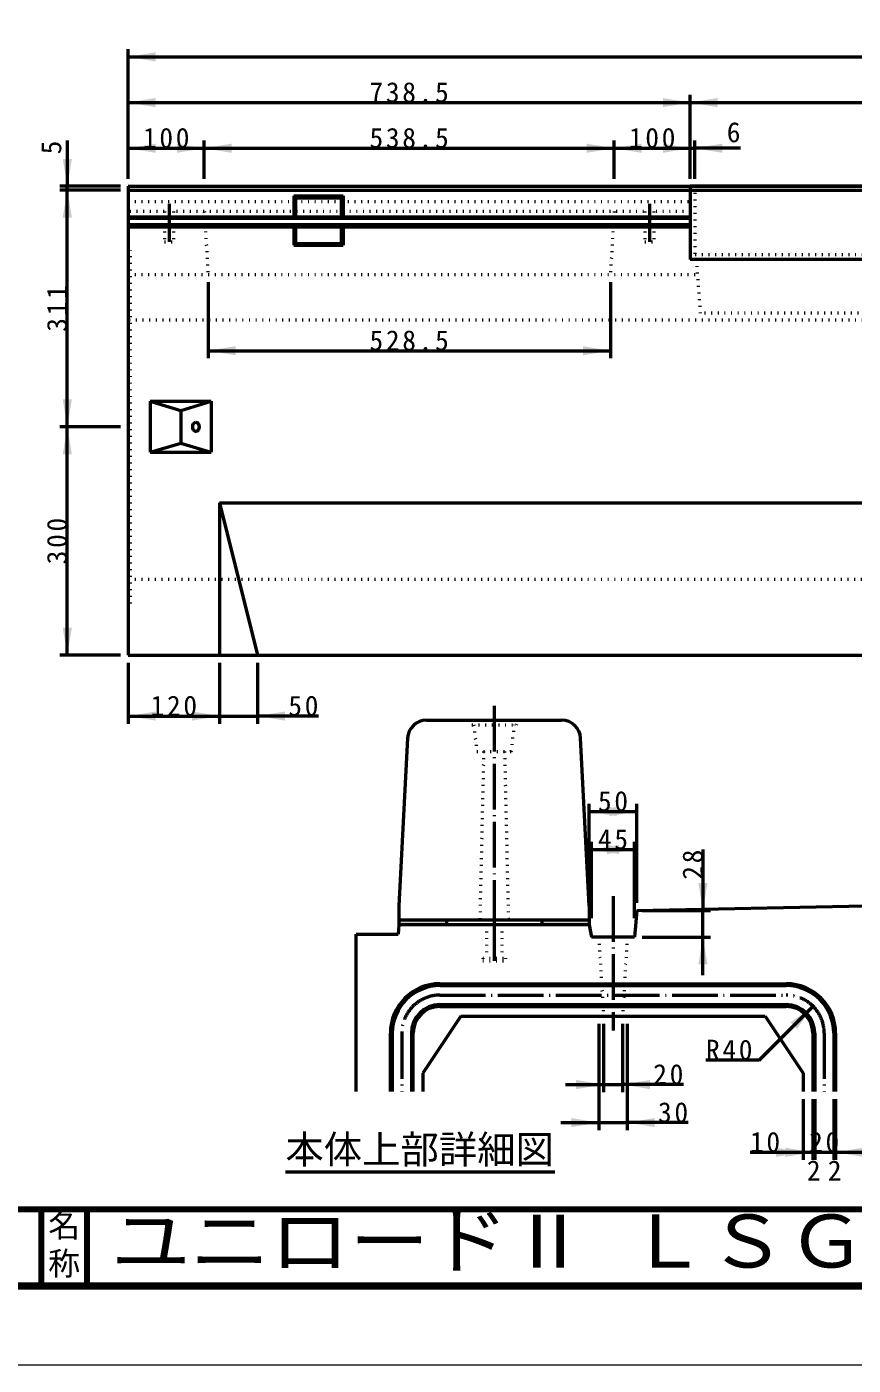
# Model space of a CAD drawing. Units: millimetres, scale not verified. Extents: x -2102 to 2102, y -1485 to 1485.
# Drawn here: x -302 to 784, y -1485 to 273 of the extents above; entities that cross this region are included whole.
import ezdxf
from ezdxf.enums import TextEntityAlignment as Align

# ---------------------------------------------------------------- set-up
doc = ezdxf.new("R2010")
doc.units = ezdxf.units.MM
doc.header["$LTSCALE"] = 5
doc.linetypes.add('DOTTED', pattern=[1.75, 0.25, -1.5])
doc.linetypes.add('LONG_DASHED_DOTTED', pattern=[15.25, 12, -1.5, 0.25, -1.5])
doc.layers.add('0-0_V-nasSTD', color=7, linetype='Continuous', lineweight=35)
doc.layers.add('0-1_0', color=7, linetype='Continuous', lineweight=50)
doc.styles.add('ＭＳ ゴシック', font='')
doc.styles.get('ＭＳ ゴシック').set_extended_font_data('MS Gothic')

msp = doc.modelspace()

# ---------------------------------------------------------------- linework, layer by layer
at = {"layer": '0-0_V-nasSTD', "lineweight": 50}
for p, q in [((-168.332, 63.887), (-168.332, -552.113)), ((-168.332, 63.887), (1831.668, 63.887)), ((-168.332, 58.887), (570.168, 58.887)), ((570.168, 63.887), (570.168, -32.113)), ((1093.168, 63.887), (570.168, 63.887)), ((570.168, 58.887), (831.668, 58.887)), ((49.368, 51.187), (113.968, 51.187)), ((49.368, 51.187), (51.668, 48.887)), ((49.368, 51.187), (49.368, 23.902)), ((51.668, 48.887), (111.668, 48.887)), ((51.668, 48.887), (51.668, 23.902)), ((111.668, 48.887), (113.968, 51.187)), ((111.668, 48.887), (111.668, 23.902)), ((113.968, 51.187), (113.968, 23.902)), ((-168.332, 23.902), (570.168, 23.902)), ((-168.332, 21.887), (570.168, 21.887)), ((-168.332, 13.887), (570.168, 13.887)), ((-168.332, 10.528), (570.168, 10.528)), ((49.368, 10.528), (49.368, -13.413)), ((51.668, 10.528), (51.668, -11.113)), ((111.668, 10.528), (111.668, -11.113)), ((113.968, 10.528), (113.968, -13.413)), ((49.368, -13.413), (51.668, -11.113)), ((49.368, -13.413), (113.968, -13.413)), ((51.668, -11.113), (111.668, -11.113)), ((111.668, -11.113), (113.968, -13.413)), ((-139.332, -218.613), (-139.332, -285.613)), ((-139.332, -218.613), (-59.332, -218.613)), ((-59.332, -218.613), (-59.332, -285.613)), ((-99.332, -230.613), (-99.332, -273.613)), ((-139.332, -285.613), (-59.332, -285.613)), ((-48.332, -352.113), (-48.332, -552.113)), ((-48.332, -352.113), (831.668, -352.113)), ((-48.332, -352.113), (1.668, -552.113)), ((-168.332, -552.113), (1831.668, -552.113)), ((223.673, -637.509), (401.172, -637.509)), ((198.706, -661.228), (187.423, -881.259)), ((437.423, -881.259), (426.139, -661.228)), ((187.423, -881.259), (187.423, -900.009)), ((437.423, -881.259), (437.423, -900.009)), ((499.923, -887.509), (496.798, -922.509)), ((187.423, -906.259), (186.173, -918.759)), ((187.423, -900.009), (187.423, -906.259)), ((187.423, -900.009), (437.423, -900.009)), ((249.923, -900.009), (249.923, -906.259)), ((374.923, -900.009), (374.923, -906.259)), ((437.423, -900.009), (437.423, -906.259)), ((437.423, -906.259), (440.548, -922.509)), ((131.173, -1125.259), (131.173, -918.759)), ((131.173, -918.759), (186.173, -918.759)), ((496.798, -922.509), (440.548, -922.509)), ((178.673, -1048.759), (178.673, -1125.259)), ((203.673, -1048.759), (203.673, -1125.259)), ((733.673, -1048.759), (733.673, -1125.259)), ((758.673, -1048.759), (758.673, -1125.259))]:
    msp.add_line(p, q, dxfattribs=at)
at = {"layer": '0-0_V-nasSTD', "linetype": 'DOTTED', "lineweight": 50}
for p, q in [((-168.332, 58.887), (570.168, 58.887)), ((576.168, 63.887), (576.168, -32.113)), ((-168.332, 43.887), (570.168, 43.887)), ((570.168, 30.887), (-168.332, 30.887)), ((-120.632, 30.887), (-120.632, -9.113)), ((-108.632, 30.887), (-108.632, -9.113)), ((-68.332, 30.887), (-63.332, -52.113)), ((470.168, 30.887), (465.168, -52.113)), ((510.468, 30.887), (510.468, -9.113)), ((522.468, 30.887), (522.468, -9.113)), ((-120.632, -9.113), (-108.632, -9.113)), ((510.468, -9.113), (522.468, -9.113)), ((-168.332, -18.113), (-165.332, -20.113)), ((-165.332, -484.113), (-165.332, -20.113)), ((831.668, -26.113), (576.168, -26.113)), ((577.917, -32.113), (583.355, -102.833)), ((-168.332, -42.113), (-165.332, -40.113)), ((-168.332, -52.113), (579.455, -52.113)), ((1079.98, -102.833), (583.355, -102.833)), ((831.668, -112.113), (-168.332, -112.113)), ((-168.332, -452.113), (831.668, -452.113)), ((-168.332, -462.113), (-165.332, -464.113)), ((-168.332, -486.113), (-165.332, -484.113)), ((279.923, -637.509), (283.048, -643.759)), ((283.048, -643.759), (341.798, -643.759)), ((285.548, -643.759), (289.923, -678.759)), ((334.923, -678.759), (339.298, -643.759)), ((341.798, -643.759), (344.923, -637.509)), ((289.923, -678.759), (334.923, -678.759)), ((298.673, -678.759), (293.673, -900.009)), ((326.173, -678.759), (331.173, -900.009))]:
    msp.add_line(p, q, dxfattribs=at)
at = {"layer": '0-0_V-nasSTD', "linetype": 'LONG_DASHED_DOTTED', "lineweight": 50}
for p, q in [((-114.632, 40.887), (-114.632, -9.113)), ((516.468, 40.887), (516.468, -9.113)), ((312.423, -618.759), (312.423, -918.759)), ((191.173, -1048.759), (191.173, -1125.259)), ((746.173, -1048.759), (746.173, -1125.259))]:
    msp.add_line(p, q, dxfattribs=at)
at = {"layer": '0-0_V-nasSTD', "lineweight": 100}
for p, q in [((-282.5, -1280), (-282.5, -1380)), ((-222.5, -1280), (-222.5, -1380)), ((-1997.5, -1380), (1997.5, -1380))]:
    msp.add_line(p, q, dxfattribs=at)
at = {"layer": '0-0_V-nasSTD', "lineweight": 18}
for points in [[(-2102.5, -1485), (-2102.5, 1485), (2102.5, 1485), (2102.5, -1485)], [(-2002.5, -1385), (-2002.5, 1385), (2002.5, 1385), (2002.5, -1385)]]:
    msp.add_lwpolyline(points, close=True, dxfattribs=at)
at = {"layer": '0-0_V-nasSTD', "lineweight": 50}
for points in [[(1093.168, 63.887), (1093.168, -32.113), (570.168, -32.113)], [(-139.332, -218.613), (-99.332, -230.613), (-59.332, -218.613)], [(-139.332, -285.613), (-99.332, -273.613), (-59.332, -285.613)]]:
    msp.add_lwpolyline(points, dxfattribs=at)
for centre, radius, start, end in [((223.673, -662.509), 25, 90, 177.06433), ((401.172, -662.509), 25, 2.93567, 90), ((241.173, -1048.759), 62.5, 90, 180), ((696.173, -1048.759), 62.5, 0, 90), ((241.173, -1048.759), 37.5, 90, 180), ((696.173, -1048.759), 37.5, 0, 90)]:
    msp.add_arc(centre, radius, start, end, dxfattribs=at)
at = {"layer": '0-0_V-nasSTD', "linetype": 'LONG_DASHED_DOTTED', "lineweight": 50}
for centre, start, end in [((241.173, -1048.759), 90, 180), ((696.173, -1048.759), 0, 90)]:
    msp.add_arc(centre, 50, start, end, dxfattribs=at)
at = {"layer": '0-0_V-nasSTD', "lineweight": 50}
msp.add_ellipse((-79.332, -252.113), major_axis=(0, 6), ratio=0.707107, dxfattribs=at)
at = {"layer": '0-0_V-nasSTD'}
for points in [[(-168.332, 233.887), (-132.332, 227.887), (-132.332, 239.887)], [(-168.332, 173.887), (-132.332, 167.887), (-132.332, 179.887)], [(534.168, 167.887), (534.168, 179.887), (570.168, 173.887)], [(570.168, 173.887), (606.168, 167.887), (606.168, 179.887)], [(-168.332, 113.887), (-132.332, 107.887), (-132.332, 119.887)], [(-104.332, 107.887), (-104.332, 119.887), (-68.332, 113.887)], [(-68.332, 113.887), (-32.332, 107.887), (-32.332, 119.887)], [(434.168, 107.887), (434.168, 119.887), (470.168, 113.887)], [(470.168, 113.887), (506.168, 107.887), (506.168, 119.887)], [(534.168, 107.887), (534.168, 119.887), (570.168, 113.887)], [(576.168, 113.887), (612.168, 107.887), (612.168, 119.887)], [(-254.332, 99.887), (-248.332, 63.887), (-242.332, 99.887)], [(-254.332, 22.887), (-248.332, 58.887), (-242.332, 22.887)], [(-63.332, -152.113), (-27.332, -158.113), (-27.332, -146.113)], [(429.168, -158.113), (429.168, -146.113), (465.168, -152.113)], [(-254.332, -216.113), (-248.332, -252.113), (-242.332, -216.113)], [(-254.332, -288.113), (-248.332, -252.113), (-242.332, -288.113)], [(-254.332, -516.113), (-248.332, -552.113), (-242.332, -516.113)], [(-168.332, -632.113), (-132.332, -638.113), (-132.332, -626.113)], [(-84.332, -638.113), (-84.332, -626.113), (-48.332, -632.113)], [(1.668, -632.113), (37.668, -638.113), (37.668, -626.113)], [(437.423, -757.509), (473.423, -763.509), (473.423, -751.509)], [(463.923, -763.509), (463.923, -751.509), (499.923, -757.509)], [(440.548, -807.509), (476.548, -813.509), (476.548, -801.509)], [(460.798, -813.509), (460.798, -801.509), (496.798, -807.509)], [(580.798, -851.509), (586.798, -887.509), (592.798, -851.509)], [(187.423, -906.259), (187.423, -900.009), (249.923, -900.009)], [(187.423, -906.259), (249.923, -906.259), (249.923, -900.009)], [(374.923, -906.259), (374.923, -900.009), (437.423, -900.009)], [(374.923, -906.259), (437.423, -906.259), (437.423, -900.009)], [(580.798, -958.509), (586.798, -922.509), (592.798, -958.509)], [(701.83, -1034.617), (710.315, -1043.102), (731.528, -1013.403)], [(420.173, -1122.259), (420.173, -1110.259), (456.173, -1116.259)], [(481.173, -1116.259), (517.173, -1122.259), (517.173, -1110.259)], [(413.923, -1172.259), (413.923, -1160.259), (449.923, -1166.259)], [(487.423, -1166.259), (523.423, -1172.259), (523.423, -1160.259)], [(682.673, -1211.259), (682.673, -1199.259), (718.673, -1205.259)], [(695.173, -1211.259), (695.173, -1199.259), (731.173, -1205.259)], [(761.173, -1205.259), (797.173, -1211.259), (797.173, -1199.259)]]:
    msp.add_solid(points, dxfattribs=at)
at = {"layer": '0-1_0'}
for p, q in [((-168.332, 73.887), (-168.332, 243.887)), ((-168.332, 233.887), (1831.668, 233.887)), ((570.168, 73.887), (570.168, 183.887)), ((-168.332, 173.887), (570.168, 173.887)), ((570.168, 173.887), (1093.168, 173.887)), ((-248.332, 123.887), (-248.332, 63.887)), ((-68.332, 73.887), (-68.332, 123.887)), ((470.168, 73.887), (470.168, 123.887)), ((576.168, 73.887), (576.168, 123.887)), ((-168.332, 113.887), (-68.332, 113.887)), ((-68.332, 113.887), (470.168, 113.887)), ((470.168, 113.887), (570.168, 113.887)), ((570.168, 113.887), (576.168, 113.887)), ((636.168, 113.887), (576.168, 113.887)), ((-178.332, 63.887), (-258.332, 63.887)), ((-178.332, 58.887), (-258.332, 58.887)), ((-248.332, 58.887), (-248.332, 63.887)), ((-63.332, -62.113), (-63.332, -162.113)), ((465.168, -62.113), (465.168, -162.113)), ((-63.332, -152.113), (465.168, -152.113)), ((-178.332, -252.113), (-258.332, -252.113)), ((-178.332, -552.113), (-258.332, -552.113)), ((-168.332, -562.113), (-168.332, -642.113)), ((-48.332, -562.113), (-48.332, -642.113)), ((1.668, -562.113), (1.668, -642.113)), ((81.668, -632.113), (1.668, -632.113)), ((437.423, -877.509), (437.423, -747.509)), ((499.923, -877.509), (499.923, -747.509)), ((437.423, -757.509), (499.923, -757.509)), ((440.548, -897.509), (440.548, -797.509)), ((440.548, -807.509), (496.798, -807.509)), ((496.798, -897.509), (496.798, -797.509)), ((586.798, -807.509), (586.798, -887.509)), ((506.798, -887.509), (596.798, -887.509)), ((586.798, -922.509), (586.798, -887.509)), ((437.423, -906.259), (187.423, -906.259)), ((506.798, -922.509), (596.798, -922.509)), ((586.798, -972.509), (586.798, -922.509)), ((241.173, -983.759), (696.173, -983.759)), ((241.173, -986.259), (696.173, -986.259)), ((241.173, -1011.259), (696.173, -1011.259)), ((241.173, -1013.759), (696.173, -1013.759)), ((660.817, -1084.114), (731.528, -1013.403)), ((268.673, -1026.259), (218.673, -1101.259)), ((268.673, -1026.259), (668.673, -1026.259)), ((449.923, -1036.259), (449.923, -1176.259)), ((456.173, -1036.259), (456.173, -1126.259)), ((481.173, -1036.259), (481.173, -1126.259)), ((487.423, -1036.259), (487.423, -1176.259)), ((668.673, -1026.259), (718.673, -1101.259)), ((176.173, -1088.759), (176.173, -1048.759)), ((206.173, -1088.759), (206.173, -1048.759)), ((731.173, -1048.759), (731.173, -1088.759)), ((761.173, -1048.759), (761.173, -1088.759)), ((176.173, -1125.259), (176.173, -1088.759)), ((206.173, -1125.259), (206.173, -1088.759)), ((660.817, -1084.114), (590.817, -1084.114)), ((731.173, -1088.759), (731.173, -1125.259)), ((761.173, -1088.759), (761.173, -1125.259)), ((218.673, -1101.259), (218.673, -1125.259)), ((718.673, -1101.259), (718.673, -1125.259)), ((406.173, -1116.259), (456.173, -1116.259)), ((456.173, -1116.259), (481.173, -1116.259)), ((561.173, -1116.259), (481.173, -1116.259)), ((718.673, -1135.259), (718.673, -1215.259)), ((731.173, -1135.259), (731.173, -1215.259)), ((733.673, -1135.259), (733.673, -1215.259)), ((758.673, -1135.259), (758.673, -1215.259)), ((761.173, -1135.259), (761.173, -1215.259)), ((399.923, -1166.259), (449.923, -1166.259)), ((449.923, -1166.259), (487.423, -1166.259)), ((567.423, -1166.259), (487.423, -1166.259)), ((648.673, -1205.259), (718.673, -1205.259)), ((718.673, -1205.259), (731.173, -1205.259)), ((768.985, -1205.259), (776.798, -1205.259)), ((38.187, -1231.044), (392.196, -1231.044))]:
    msp.add_line(p, q, dxfattribs=at)
at = {"layer": '0-1_0', "linetype": 'LONG_DASHED_DOTTED'}
for p, q in [((468.673, -868.759), (468.673, -1045.009)), ((312.423, -897.509), (312.423, -953.759)), ((241.173, -998.759), (696.173, -998.759))]:
    msp.add_line(p, q, dxfattribs=at)
at = {"layer": '0-1_0', "linetype": 'DOTTED'}
for p, q in [((302.423, -906.259), (302.423, -950.009)), ((322.423, -906.259), (322.423, -950.009)), ((449.923, -922.509), (456.173, -1026.259)), ((487.423, -922.509), (481.173, -1026.259)), ((297.423, -950.009), (327.423, -950.009)), ((297.423, -950.009), (297.423, -953.759)), ((297.423, -953.759), (327.423, -953.759)), ((327.423, -950.009), (327.423, -953.759))]:
    msp.add_line(p, q, dxfattribs=at)
at = {"layer": '0-1_0', "lineweight": 100}
msp.add_line((-1997.5, -1280), (1997.5, -1280), dxfattribs=at)
at = {"layer": '0-1_0'}
for points in [[(-248.332, -552.113), (-248.332, -252.113), (-248.332, 58.887)], [(-168.332, -632.113), (-48.332, -632.113), (1.668, -632.113)], [(499.923, -887.509), (799.923, -881.259), (806.173, -887.509)], [(731.173, -1205.259), (733.673, -1205.259), (758.673, -1205.259), (761.173, -1205.259), (806.173, -1205.259)]]:
    msp.add_lwpolyline(points, dxfattribs=at)
for centre, radius, start, end in [((241.173, -1048.759), 65, 90, 180), ((696.173, -1048.759), 65, 0, 90), ((241.173, -1048.759), 35, 90, 180), ((696.173, -1048.759), 35, 0, 90)]:
    msp.add_arc(centre, radius, start, end, dxfattribs=at)

# ---------------------------------------------------------------- texts
at = {"layer": '0-0_V-nasSTD', "style": 'ＭＳ ゴシック'}
for s, height, p in [('6', 26.39, (618.168, 113.887)), ('本体上部詳細図', 36.95, (38.187, -1231.044)), ('2', 26.39, (723.423, -1250.259)), ('2', 26.39, (750.923, -1250.259)), ('名', 30.79, (-273.518, -1326.001)), ('称', 30.79, (-273.524, -1375.99))]:
    msp.add_text(s, height=height, dxfattribs=at).set_placement(p, align=Align.BOTTOM_LEFT)
msp.add_text('5', height=26.39, rotation=90, dxfattribs=at).set_placement((-248.332, 105.887), align=Align.BOTTOM_LEFT)
at = {"layer": '0-0_V-nasSTD', "style": 'ＭＳ ゴシック', "width": 1.1}
msp.add_text('ユニロードⅡ ＬＳＧ集水', height=69.65, dxfattribs=at).set_placement((-191, -1377.53), align=Align.BOTTOM_LEFT)
at = {"layer": '0-0_V-nasSTD', "char_height": 26.39, "attachment_point": 7, "style": 'ＭＳ ゴシック'}
for s, insert in [('\\T1.2;738.5', (148.718, 173.887)), ('\\T1.2;100', (-148.932, 113.887)), ('\\T1.2;538.5', (148.718, 113.887)), ('\\T1.2;100', (489.568, 113.887)), ('\\T1.2;528.5', (148.718, -152.113)), ('\\T1.2;120', (-138.932, -632.113)), ('\\T1.2;50', (42.068, -632.117)), ('\\T1.2;50', (448.873, -757.509)), ('\\T1.2;45', (448.873, -807.509)), ('\\T1.2;R40', (590.817, -1084.114)), ('\\T1.2;20', (521.573, -1116.259)), ('\\T1.2;30', (527.823, -1166.259)), ('\\T1.2;10', (648.673, -1205.259)), ('\\T1.2;20', (726.373, -1205.259))]:
    msp.add_mtext(s, dxfattribs=dict(at, insert=insert))
at = {"layer": '0-0_V-nasSTD', "char_height": 26.39, "attachment_point": 7, "rotation": 90, "style": 'ＭＳ ゴシック'}
for s, insert in [('\\T1.2;311', (-248.332, -127.213)), ('\\T1.2;300', (-248.332, -432.713)), ('\\T1.2;28', (586.798, -847.109))]:
    msp.add_mtext(s, dxfattribs=dict(at, insert=insert))

doc.saveas('drawing.dxf')
